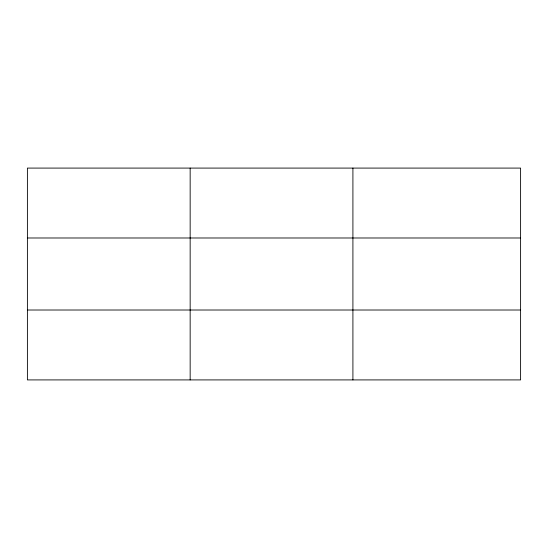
<?xml version="1.0" encoding="UTF-8"?>
<svg xmlns="http://www.w3.org/2000/svg" width="548" height="548" viewBox="0 0 548 548"><rect width="100%" height="100%" fill="white"/><g stroke="black" fill="none" stroke-linecap="round" stroke-linejoin="round"><path stroke-width="0.82" d="M190.156 379.915L190.156 168.085M352.912 379.915L352.912 168.085M520.6 310.01L520.6 379.915L27.4 379.915L27.4 168.085L520.6 168.085L520.6 310.01L27.4 310.01M27.4 237.99L520.6 237.99"/></g></svg>
